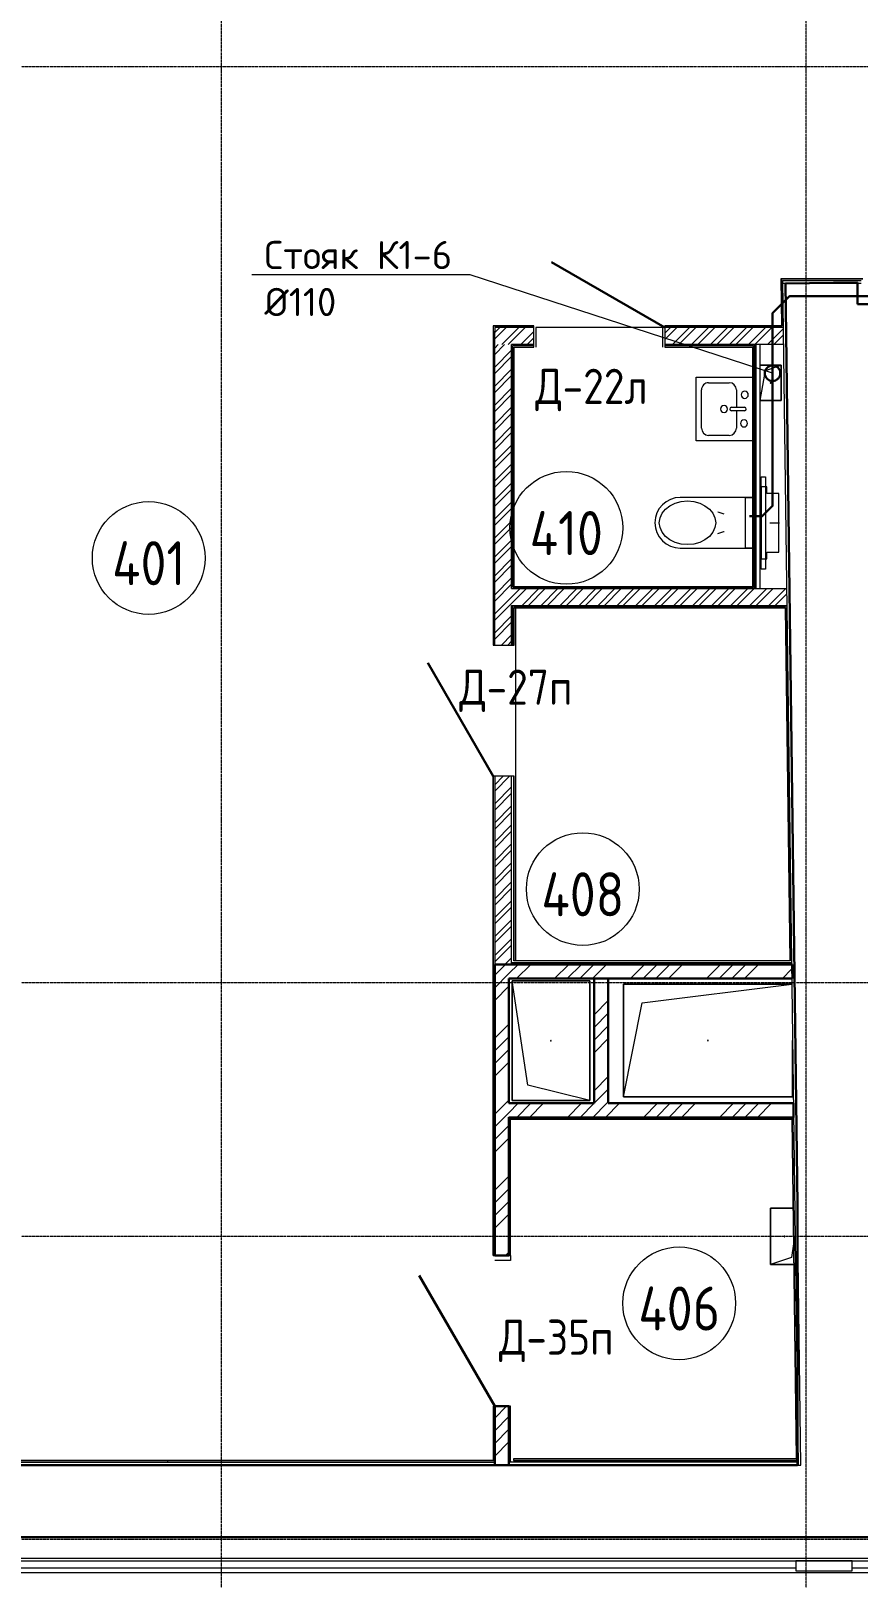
# Model space of a CAD drawing. Header units: millimetres. Extents: x -10178924 to 11692288, y -947381 to 58396.
# Drawn here: x 1648 to 7517, y -373244 to -362268 of the extents above; entities that cross this region are included whole.
import ezdxf
from ezdxf import colors
from ezdxf.entities.mleader import LeaderData, LeaderLine
from ezdxf.math import Vec2, Vec3

# ---------------------------------------------------------------- set-up
doc = ezdxf.new("R2010")
doc.units = ezdxf.units.MM
doc.linetypes.add('ADSK_Линия сетки', pattern=[25, 20, -2.5, 0, -2.5])
for name, color, linetype, lineweight in [('!К1', 32, 'Continuous', 30), ('Аннотация', 7, 'Continuous', 18), ('Выноски ВК', 7, 'Continuous', 0), ('Двери', 7, 'Continuous', 9), ('Марки дверей', 7, 'Continuous', 20), ('Обобщенные модели', 7, 'Continuous', 18), ('Оси', 253, 'Continuous', 9), ('Перекрытие', 7, 'Continuous', 18), ('Сантехника', 7, 'Continuous', 18), ('Стены наружные', 7, 'Continuous', 18), ('Стены несущие', 7, 'Continuous', 30), ('Стены отделка', 7, 'Continuous', 30), ('Стены штриховка', 7, 'Continuous', 9), ('ШТРИХОВКА', 252, 'Continuous', 15)]:
    doc.layers.add(name, color=color, linetype=linetype, lineweight=lineweight)
doc.layers.add('Линии', color=7, linetype='Continuous', lineweight=9, true_color=0x00a600)
doc.styles.add('GOST Common', font='GOST_Common.ttf', dxfattribs={"width": 0.9, "height": 350})
doc.styles.add('GOST Common_2', font='GOST_Common.ttf', dxfattribs={"width": 0.9, "height": 250})
doc.styles.add('PDF ISOCPEUR', font='isocpeur.ttf')
pattern_1 = [(45, (-6e-11, -248271.14), (-269.408, 269.408), []), (45, (89.8, -248271.14), (-269.408, 269.408), []), (45, (179.6, -248271.14), (-269.408, 269.408), []), (45, (269.4, -248271.14), (-269.408, 269.408), [])]

# ---------------------------------------------------------------- blocks, each defined once
blk = doc.blocks.new('Sink - Kitchen _11_ - 450 x 400mm-659845-План 4-го этажа')
at = {"layer": 'Сантехника'}
for p, q in [((-209, 198), (241, 198)), ((-209, -201), (-209, 198)), ((-209, -201), (-209, 198)), ((-209, 198), (241, 198)), ((-120, 160), (152, 160)), ((241, 198), (241, -201)), ((241, 198), (241, -201)), ((-171, -37), (-171, 109)), ((203, 109), (203, -37)), ((3, -88), (-120, -88)), ((3, -145), (3, -53)), ((28, -145), (28, -53)), ((152, -88), (28, -88))]:
    blk.add_line(p, q, dxfattribs=at)
for centre, radius, start, end in [((-120, 109), 50.8, 90, 180), ((152, 109), 50.8, 360, 90), ((16, 0), 25.4, 360, 180), ((16, 0), 25.4, 180, 0), ((-120, -37), 50.8, 180, 270), ((16, -53), 12.7, 360, 180), ((152, -37), 50.8, 270, 0), ((-86, -142), 25.4, 360, 180), ((-86, -142), 25.4, 180, 0), ((16, -145), 12.7, 180, 0), ((117, -147), 25.4, 360, 180), ((117, -147), 25.4, 180, 0)]:
    blk.add_arc(centre, radius, start, end, dxfattribs=at)
blk = doc.blocks.new('AC_Дверь_Однопольная_Стальная - 900х2100Н Д32п-6552410-План 4-го этажа')
at = {"layer": 'Двери', "lineweight": 30}
blk.add_line((-465, 75), (340, 540), dxfattribs=at)
blk = doc.blocks.new('AC_Дверь_Однопольная_Деревянная - 900х2100Н композитная Д-22л-6552334-План 4-го этажа')
at = {"layer": 'Двери', "lineweight": 30}
blk.add_line((465, 75), (-340, 540), dxfattribs=at)
blk = doc.blocks.new('SND_Унитаз_Jika_Olymp_с_инсталяцией - Унитаз_ выпуск прямой_ установка на пол_693х360х360_ PN30_12_ ХВ резьба HP DN15_ К гл_ кон П DN100-1255742-План 4-го этажа')
at = {"layer": 'Сантехника'}
for p, q in [((0, -62), (0, 6)), ((-327, -94), (328, -94)), ((-327, -125), (-327, -94)), ((-255, -85), (-255, -125)), ((-208, -85), (-255, -85)), ((-208, 0), (-208, -85)), ((208, 0), (-208, 0)), ((208, -85), (208, 0)), ((255, -85), (208, -85)), ((255, -125), (255, -85)), ((328, -94), (328, -125)), ((328, -125), (-327, -125)), ((-255, -125), (255, -125)), ((-180, -187), (-180, -698)), ((-180, -235), (-180, -187)), ((180, -698), (180, -187)), ((180, -187), (180, -235)), ((180, -235), (-180, -235))]:
    blk.add_line(p, q, dxfattribs=at)
at = {"layer": 'Сантехника', "flags": 128}
for points in [[(-62, -387), (-72, -422), (-75, -431)], [(75, -431), (62, -390), (62, -387)], [(0, -847), (-34, -842), (-67, -827), (-97, -804), (-121, -772), (-140, -734), (-151, -692), (-155, -647), (-151, -603), (-140, -560), (-121, -523), (-97, -491), (-67, -467), (-34, -452), (0, -447)], [(0, -447), (34, -452), (67, -467), (97, -491), (121, -523), (140, -560), (151, -603), (155, -647), (151, -692), (140, -734), (121, -772), (97, -804), (67, -827), (34, -842), (0, -847)]]:
    blk.add_lwpolyline(points, dxfattribs=at)
at = {"layer": 'Сантехника'}
blk.add_arc((0, -698), 180, 180, 360, dxfattribs=at)
blk = doc.blocks.new('GM_Отверстие прямоугольное _в плите_ - Отверстие-V22-План 4-го этажа')
at = {"layer": 'Обобщенные модели'}
for p, q in [((-75, 125), (75, 125)), ((75, 125), (-75, 125)), ((-37.5, 87.5), (75, 125)), ((75, 125), (75, -125)), ((75, -125), (75, 125)), ((-75, -125), (-37.5, 87.5)), ((75, -125), (-75, -125)), ((-75, -125), (75, -125))]:
    blk.add_line(p, q, dxfattribs=at)
for start, end in [(360, 180), (180, 360), (60, 165), (300, 360), (195, 270)]:
    blk.add_arc((0, 0), 2.5, start, end, dxfattribs=at)
blk = doc.blocks.new('AC_Дверь_Однопольная_Стальная - 1000х2100Н Д35п-металлическая-7236750-План 4-го этажа')
at = {"layer": 'Двери', "lineweight": 30}
blk.add_line((-535, 50), (392, 585), dxfattribs=at)
blk = doc.blocks.new('GM_Отверстие прямоугольное _в плите_ - Отверстие-7236357-План 4-го этажа')
at = {"layer": 'Обобщенные модели'}
for p, q in [((-425, -275), (-425, 275)), ((-425, 275), (425, 275)), ((425, 275), (-425, 275)), ((-425, 275), (-425, -275)), ((-315, 165), (425, 275)), ((425, 275), (425, -275)), ((425, -275), (425, 275)), ((-425, -275), (-315, 165)), ((425, -275), (-425, -275)), ((-425, -275), (425, -275))]:
    blk.add_line(p, q, dxfattribs=at)
for start, end in [(360, 180), (180, 360), (60, 165), (300, 360), (195, 270)]:
    blk.add_arc((0, 0), 2.5, start, end, dxfattribs=at)
blk = doc.blocks.new('GM_Отверстие прямоугольное _в плите_ - Отверстие-7254743-План 4-го этажа')
at = {"layer": 'Обобщенные модели'}
for p, q in [((-600, -400), (-600, 400)), ((-600, 400), (595, 400)), ((595, 400), (-600, 400)), ((-600, 400), (-600, -400)), ((-467, 267), (595, 399)), ((-600, -400), (-467, 267)), ((600, 0), (600, -400)), ((600, -400), (600, 0)), ((600, -400), (-600, -400)), ((-600, -400), (600, -400))]:
    blk.add_line(p, q, dxfattribs=at)
for start, end in [(360, 180), (180, 360), (60, 165), (300, 360), (195, 270)]:
    blk.add_arc((0, 0), 2.5, start, end, dxfattribs=at)
blk = doc.blocks.new('GM_Отверстие прямоугольное _в плите_ - Отверстие-V27-План 4-го этажа')
at = {"layer": 'Обобщенные модели'}
for p, q in [((-66, 200), (100, 200)), ((100, 200), (-66, 200)), ((-64, 54), (-50, 150)), ((-50, 150), (100, 200)), ((100, 200), (100, -200)), ((100, -200), (100, 200)), ((100, -200), (-60, -200)), ((-60, -200), (100, -200))]:
    blk.add_line(p, q, dxfattribs=at)
for start, end in [(360, 180), (180, 360), (60, 165), (300, 360), (195, 270)]:
    blk.add_arc((0, 0), 2.5, start, end, dxfattribs=at)
blk = doc.blocks.new('оси')
at = {"layer": 'Оси', "linetype": 'ADSK_Линия сетки'}
for p, q in [((9500, -2196), (9500, 46378)), ((13650, -2196), (13650, 23921)), ((-3614, 10450), (62615, 10450)), ((-3614, 3950), (62615, 3950)), ((-3614, 2150), (62505, 2150)), ((-3614, 0), (62505, 0))]:
    blk.add_line(p, q, dxfattribs=at)
blk = doc.blocks.new('4 этаж')
at = {"layer": 'Стены штриховка'}
h = blk.add_hatch(dxfattribs=at)
h.set_pattern_fill('ANSI32', color=256, scale=10)
h.set_pattern_definition([(45, (-6e-11, -248382.67), (-67.3519, 67.3519), []), (45, (44.9, -248382.67), (-67.3519, 67.3519), [])])
h.paths.add_polyline_path([(5216, -239799), (5216, -239679), (4939, -239679), (4939, -239799)])
h.paths.add_polyline_path([(6986, -239679), (6146, -239679), (6146, -239799), (6988, -239799)])
h = blk.add_hatch(dxfattribs=at)
h.set_pattern_fill('ANSI32', color=256, scale=10)
h.set_pattern_definition([(45, (-24.51, -248382.67), (-67.3519, 67.3519), []), (45, (20.39, -248382.67), (-67.3519, 67.3519), [])])
h.paths.add_polyline_path([(5059, -244197), (5059, -242862), (4939, -242862), (4939, -244197)])
h.paths.add_polyline_path([(4939, -241932), (5059, -241932), (5059, -241651), (7011, -241651), (7011, -241531), (5059, -241531), (5059, -239799), (4939, -239799), (4939, -241389)])
at = {"layer": 'Стены штриховка', "lineweight": 9}
h = blk.add_hatch(dxfattribs=at)
h.set_pattern_fill('ANSI34', color=256, scale=20)
h.set_pattern_definition(pattern_1)
h.paths.add_polyline_path([(4979, -247750), (5039, -247750), (5039, -247332), (4939, -247332), (4939, -247750)])
h.paths.add_polyline_path([(4979, -246262), (5039, -246262), (5039, -244197), (4939, -244197), (4939, -246262)])
h = blk.add_hatch(dxfattribs=at)
h.set_pattern_fill('ANSI34', color=256, scale=20)
h.set_pattern_definition(pattern_1)
h.paths.add_polyline_path([(6208, -244297), (7046, -244297), (7045, -244197), (5039, -244197), (5039, -244297), (5852, -244297)])
h = blk.add_hatch(dxfattribs=at)
h.set_pattern_fill('ANSI34', color=256, scale=20)
h.set_pattern_definition(pattern_1)
h.paths.add_polyline_path([(5645, -245183), (5745, -245183), (5745, -244297), (5645, -244297), (5645, -244844)])
h = blk.add_hatch(dxfattribs=at)
h.set_pattern_fill('ANSI34', color=256, scale=20)
h.set_pattern_definition(pattern_1)
h.paths.add_polyline_path([(6982, -245283), (7058, -245283), (7058, -245183), (5039, -245183), (5039, -245283), (6694, -245283)])
at = {"layer": 'Линии', "color": 7}
for centre in [(5447, -241100), (2484, -241314), (5564, -243663), (6248, -246602)]:
    blk.add_circle(centre, 400, dxfattribs=at)
at = {"layer": 'Перекрытие'}
for p, q in [((6131, -239679), (5231, -239679)), ((5231, -239679), (5231, -239817)), ((6131, -239817), (6131, -239679)), ((5051, -246297), (4939, -246297)), ((5051, -246262), (5051, -246297)), ((5051, -247722), (5051, -247730))]:
    blk.add_line(p, q, dxfattribs=at)
at = {"layer": 'Стены наружные', "color": 8, "true_color": 0x7f7f7f}
blk.add_line((5089, -244173), (5089, -241666), dxfattribs=at)
at = {"layer": 'Стены наружные'}
for p, q in [((7075, -248480), (397, -248480)), ((7898, -248480), (7475, -248480)), ((7933, -248515), (-592, -248515))]:
    blk.add_line(p, q, dxfattribs=at)
at = {"layer": 'Стены несущие'}
for p, q in [((7512, -239360), (7002, -239366)), ((7002, -239366), (7087, -245904)), ((7514, -239513), (7512, -239360)), ((13119, -239513), (7514, -239513)), ((7052, -244197), (4939, -244197)), ((4939, -246262), (4939, -244197)), ((7052, -244297), (7052, -244197)), ((5039, -244297), (7052, -244297)), ((5039, -245183), (5039, -244297)), ((5645, -244297), (5645, -245183)), ((5745, -245183), (5745, -244297)), ((5645, -245183), (5039, -245183)), ((7058, -245183), (5745, -245183)), ((7058, -245283), (7058, -245183)), ((5039, -246262), (5039, -245282)), ((5039, -245283), (7058, -245283)), ((7087, -245904), (7088, -245904)), ((7088, -245904), (7088, -247750)), ((4939, -246262), (5039, -246262)), ((5039, -247332), (4939, -247332)), ((4939, -247332), (4939, -247750)), ((5039, -247750), (5039, -247332)), ((7088, -247750), (169, -247750)), ((-338, -248260), (7678, -248260))]:
    blk.add_line(p, q, dxfattribs=at)
at = {"layer": 'Стены отделка', "lineweight": 9}
for p, q in [((6970, -239336), (6974, -239667)), ((7550, -239334), (6972, -239334)), ((6982, -239346), (7091, -247750)), ((6982, -239346), (6982, -239366)), ((6982, -239346), (7540, -239346)), ((7002, -239366), (6982, -239366)), ((7540, -239366), (6982, -239366)), ((7111, -247750), (7002, -239366)), ((4927, -239669), (4927, -241932)), ((5216, -239667), (4929, -239667)), ((4939, -239679), (4939, -239704)), ((5216, -239817), (5216, -239667)), ((6146, -239667), (6146, -239817)), ((6974, -239667), (6146, -239667)), ((5067, -241516), (5067, -239807)), ((5077, -239817), (5216, -239817)), ((5077, -241531), (5077, -239817)), ((6146, -239817), (6767, -239817)), ((6767, -239817), (6767, -241516)), ((6782, -239799), (6782, -241531)), ((6822, -241531), (6822, -239799)), ((5059, -241531), (7010, -241531)), ((5077, -241516), (6767, -241516)), ((5059, -241651), (7012, -241651)), ((7012, -241656), (5065, -241656)), ((5077, -241932), (5077, -241668)), ((5077, -241668), (7000, -241668)), ((7000, -241668), (7033, -244171)), ((4927, -241932), (5077, -241932)), ((4927, -242862), (4927, -246262)), ((5077, -242862), (4927, -242862)), ((5077, -244171), (5077, -242862)), ((5059, -244183), (7045, -244183)), ((7033, -244171), (5077, -244171)), ((5051, -245282), (5039, -245282)), ((5051, -245283), (5051, -245282)), ((5051, -246262), (5051, -245295)), ((5051, -245295), (7047, -245295)), ((7047, -245295), (7079, -247705)), ((7059, -245283), (7058, -245283)), ((4927, -246262), (4939, -246262)), ((5039, -246262), (5051, -246262)), ((4939, -247332), (4927, -247332)), ((4927, -247332), (4927, -247718)), ((5051, -247332), (5039, -247332)), ((5051, -247722), (5051, -247332)), ((4927, -247718), (189, -247718)), ((201, -247730), (4939, -247730)), ((2619, -247730), (2619, -247718)), ((5039, -247722), (5051, -247722)), ((7091, -247730), (5039, -247730)), ((7079, -247705), (5073, -247705)), ((5073, -247705), (5073, -247717)), ((5073, -247717), (7085, -247717)), ((7085, -247717), (7085, -247705)), ((7085, -247705), (7088, -247705)), ((7091, -247750), (7091, -247730)), ((7088, -247750), (7091, -247750)), ((7091, -247750), (7111, -247750)), ((-507, -248430), (7848, -248430)), ((-487, -248410), (7828, -248410)), ((7475, -248430), (7075, -248430)), ((7075, -248430), (7075, -248500)), ((7075, -248500), (7475, -248500)), ((7475, -248500), (7475, -248430))]:
    blk.add_line(p, q, dxfattribs=at)
at = {"layer": 'Стены штриховка'}
for p, q in [((6972, -239334), (6970, -239334)), ((6970, -239334), (6970, -239336)), ((7552, -239336), (6970, -239336)), ((6972, -239334), (6976, -239669)), ((4929, -239667), (4927, -239667)), ((4927, -239667), (4927, -239669)), ((5216, -239669), (4927, -239669)), ((4929, -239667), (4929, -241932)), ((5216, -239679), (4939, -239679)), ((4939, -241932), (4939, -239704)), ((6976, -239669), (6146, -239669)), ((6986, -239679), (6146, -239679)), ((5216, -239799), (5059, -239799)), ((5059, -241531), (5059, -239799)), ((5067, -239807), (5216, -239807)), ((6988, -239799), (6146, -239799)), ((6146, -239807), (6776, -239807)), ((6776, -241524), (6776, -239807)), ((6795, -241531), (6795, -239799)), ((5067, -241522), (5067, -241516)), ((5067, -241522), (6776, -241522)), ((5059, -241932), (5059, -241651)), ((5065, -241932), (5065, -241656)), ((5075, -241932), (5075, -241666)), ((7002, -241666), (5075, -241666)), ((7002, -241666), (7035, -244173)), ((4929, -246262), (4929, -242862)), ((4939, -242862), (4939, -244312)), ((5059, -244197), (5059, -242862)), ((5075, -244173), (5075, -242862)), ((7035, -244173), (5075, -244173)), ((5049, -246262), (5049, -245282)), ((5051, -245283), (5051, -245293)), ((5051, -245293), (7049, -245293)), ((7049, -245293), (7081, -247705)), ((4929, -247332), (4929, -247718)), ((5049, -247722), (5049, -247332)), ((4939, -247720), (189, -247720)), ((4929, -247718), (4939, -247718)), ((5073, -247715), (7085, -247715)), ((7079, -247705), (7081, -247705))]:
    blk.add_line(p, q, dxfattribs=at)
at = {"color": 253}
blk.add_blockref('оси', (-6500, -248276), dxfattribs=at)
at = {"layer": 'Двери', "color": 8, "true_color": 0x7f7f7f}
blk.add_blockref('AC_Дверь_Однопольная_Деревянная - 900х2100Н композитная Д-22л-6552334-План 4-го этажа', (5681, -239754), dxfattribs=at)
at = {"layer": 'Двери', "color": 8, "true_color": 0x7f7f7f, "rotation": 90}
for name, p in [('AC_Дверь_Однопольная_Стальная - 900х2100Н Д32п-6552410-План 4-го этажа', (5004, -242397)), ('AC_Дверь_Однопольная_Стальная - 1000х2100Н Д35п-металлическая-7236750-План 4-го этажа', (4989, -246797))]:
    blk.add_blockref(name, p, dxfattribs=at)
at = {"layer": 'Обобщенные модели'}
for name, p in [('GM_Отверстие прямоугольное _в плите_ - Отверстие-V22-План 4-го этажа', (6897, -240071)), ('GM_Отверстие прямоугольное _в плите_ - Отверстие-7254743-План 4-го этажа', (6452, -244737))]:
    blk.add_blockref(name, p, dxfattribs=at)
for name, p, rotation in [('GM_Отверстие прямоугольное _в плите_ - Отверстие-7236357-План 4-го этажа', (5338, -244739), 90), ('GM_Отверстие прямоугольное _в плите_ - Отверстие-V27-План 4-го этажа', (6995, -246127), 180)]:
    blk.add_blockref(name, p, dxfattribs=dict(at, rotation=rotation))
at = {"layer": 'Сантехника'}
for name, p, rotation in [('Sink - Kitchen _11_ - 450 x 400mm-659845-План 4-го этажа', (6566, -240273), 90), ('SND_Унитаз_Jika_Olymp_с_инсталяцией - Унитаз_ выпуск прямой_ установка на пол_693х360х360_ PN30_12_ ХВ резьба HP DN15_ К гл_ кон П DN100-1255742-План 4-го этажа', (6954, -241064), 270)]:
    blk.add_blockref(name, p, dxfattribs=dict(at, rotation=rotation))
at = {"layer": 'Аннотация', "lineweight": 9, "char_height": 312.5, "width": 520.21, "attachment_point": 5, "line_spacing_factor": 1.022766, "style": 'GOST Common'}
for s, insert in [('410', (5447, -241137)), ('401', (2484, -241351)), ('408', (5564, -243700)), ('406', (6248, -246639))]:
    blk.add_mtext(s, dxfattribs=dict(at, insert=insert))
at = {"layer": 'Марки дверей', "lineweight": 9, "char_height": 250, "width": 851.4, "attachment_point": 5, "line_spacing_factor": 1.022766, "style": 'GOST Common_2'}
for s, insert in [('\\pxqc,t1.8,3.6,5.4,7.2,9,10.8,12.6,14.4,16.2,18,19.8,21.6,23.4,25.2,27,28.8,30.6,32.4,34.2,36,37.8,39.6,41.4,43.2,45,46.8,48.6,50.4,52.2,54,55.8,57.6;{Д-22л}', (5625, -240122)), ('\\pxqc,t1.8,3.6,5.4,7.2,9,10.8,12.6,14.4,16.2,18,19.8,21.6,23.4,25.2,27,28.8,30.6,32.4,34.2,36,37.8,39.6,41.4,43.2,45,46.8,48.6,50.4,52.2,54,55.8,57.6;{Д-27п}', (5089, -242256)), ('\\pxqc,t1.8,3.6,5.4,7.2,9,10.8,12.6,14.4,16.2,18,19.8,21.6,23.4,25.2,27,28.8,30.6,32.4,34.2,36,37.8,39.6,41.4,43.2,45,46.8,48.6,50.4,52.2,54,55.8,57.6;{Д-35п}', (5376, -246868))]:
    blk.add_mtext(s, dxfattribs=dict(at, insert=insert))
blk = doc.blocks.new('_None')

msp = doc.modelspace()

# ---------------------------------------------------------------- linework, layer by layer
at = {"layer": '!К1'}
for points in [[(6910.3, -364696.1), (6910.3, -364269.2), (7029.9, -364149.7), (7877.2, -364149.7)], [(6910.3, -364696.1), (6910.3, -365637.7), (6837, -365710.9), (6747.5, -365710.9)]]:
    msp.add_lwpolyline(points, dxfattribs=at)
msp.add_circle((6910.3, -364696.1), 55, dxfattribs=at)

# ---------------------------------------------------------------- block references
at = {"layer": 'ШТРИХОВКА'}
msp.add_blockref('4 этаж', (0, -124693.3), dxfattribs=at)

# ---------------------------------------------------------------- leaders
at = {"layer": 'Выноски ВК', "ltscale": 50}
ml = msp.add_multileader_mtext('Standard', dxfattribs=at)
ml.set_content('Стояк К1-6 ^J%%C110', color=256, style='PDF ISOCPEUR')
ml.set_leader_properties(color=256, linetype='ByLayer', lineweight=-1)
ml.set_arrow_properties(name='NONE')
ml.build(insert=Vec2(0, 0))
ml.multileader.update_dxf_attribs({"text_left_attachment_type": 6, "text_right_attachment_type": 6, "dogleg_length": 100, "arrow_head_size": 300})
ctx = ml.context
ctx.base_point, ctx.char_height, ctx.arrow_head_size, ctx.landing_gap_size, ctx.plane_origin = Vec3(3304.5, -363997.5), 200, 300, 0, Vec3(-334.1, -360983.9)
ctx.left_attachment, ctx.right_attachment = 6, 6
notes = []
notes.append((ctx, [(1, (1, 1, 0), (4764.5, -363997.5), (-1, 0), 100, [(1, [(6910.3, -364696.1)], 0, [])])]))
ctx.mtext.insert, ctx.mtext.width, ctx.mtext.flow_direction = Vec3(3304.5, -363757.5), 1434.251, 5
for ctx, leaders in notes:
    for number, flags, end, landing, length, lines in leaders:
        leader = LeaderData()
        leader.index, (leader.has_last_leader_line, leader.has_dogleg_vector, leader.attachment_direction) = number, flags
        leader.last_leader_point, leader.dogleg_vector, leader.dogleg_length = Vec3(end), Vec3(landing), length
        for number, points, colour, breaks in lines:
            line = LeaderLine()
            line.index, line.vertices, line.color, line.breaks = number, Vec3.list(points), colors.encode_raw_color(colour), breaks
            leader.lines.append(line)
        ctx.leaders.append(leader)

doc.saveas('drawing.dxf')
